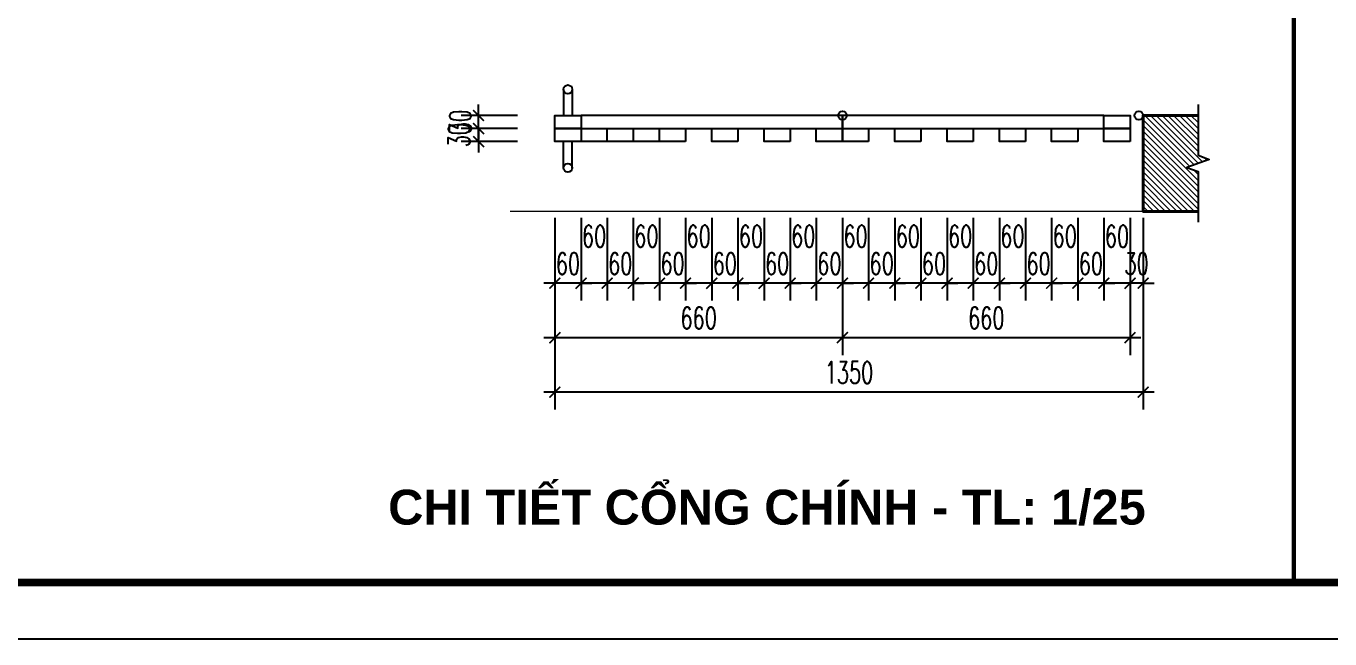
# Model space of a CAD drawing. Header units: millimetres. Extents: x -229618 to 2906, y -178063 to 96806.
# Drawn here: x -140418 to -134434, y -78701 to -75888 of the extents above; entities that cross this region are included whole.
import ezdxf
from ezdxf.enums import TextEntityAlignment as Align

# ---------------------------------------------------------------- set-up
doc = ezdxf.new("R2010")
doc.units = ezdxf.units.MM
doc.header["$LTSCALE"] = 200
doc.header["$MEASUREMENT"] = 0
doc.header["$PDMODE"] = 3
doc.header["$PDSIZE"] = 50
doc.linetypes.add('DASHED2', pattern=[0.375, 0.25, -0.125])
doc.layers.get('0').update_dxf_attribs({"color": 95, "linetype": 'CONTINUOUS'})
doc.layers.get('DEFPOINTS').update_dxf_attribs({"linetype": 'CONTINUOUS'})
for name, color, linetype, lineweight in [('cat', 1, 'CONTINUOUS', 40), ('hatch', 250, 'CONTINUOUS', 5), ('khuat', 8, 'DASHED2', 15), ('thay', 7, 'CONTINUOUS', 18)]:
    doc.layers.add(name, color=color, linetype=linetype, lineweight=lineweight)
for name, color, linetype in [('CUA', 145, 'CONTINUOUS'), ('DIM', 251, 'CONTINUOUS'), ('KHUNGTEN', 7, 'CONTINUOUS'), ('NETTHAY', 252, 'CONTINUOUS'), ('TEXT', 33, 'CONTINUOUS')]:
    doc.layers.add(name, color=color, linetype=linetype)
doc.layers.add('in', color=203, linetype='CONTINUOUS', lineweight=5, plot=False)
doc.styles.add('Aria H B iso', font='Vharialb_0.ttf')
doc.styles.add('Scale', font='vnsimli.shx', dxfattribs={"width": 0.65, "bigfont": 'bigfont.shx'})
doc.dimstyles.new('Scale', dxfattribs={"dimscale": 75, "dimtxt": 2, "dimasz": 1, "dimexe": 1.6, "dimexo": 0, "dimgap": 0.8, "dimtad": 1, "dimdec": 0, "dimzin": 0, "dimdsep": 46, "dimtxsty": 'Scale', "dimblk": 'ARCHTICK', "dimcen": 0.1, "dimdle": 1, "dimclrd": 256, "dimclre": 256, "dimclrt": 3, "dimadec": 0, "dimazin": 0, "dimtfac": 1, "dimtdec": 0, "dimtix": 1, "dimtmove": 2, "dimatfit": 3, "dimldrblk": 'ARCHTICK', "dimfxl": 0, "dimtolj": 1, "dimtzin": 0, "dimarcsym": 0})

# ---------------------------------------------------------------- blocks, each defined once
blk = doc.blocks.new('KhungA3')
at = {"layer": 'DEFPOINTS', "color": 8}
blk.add_lwpolyline([(-3.74, 3.81), (416.31, 3.81), (416.31, 300.81), (-3.74, 300.81)], close=True, dxfattribs=at)
at = {"layer": 'KHUNGTEN', "color": 4, "const_width": 0.724}
blk.add_lwpolyline([(7.54, 8.99), (411.13, 8.99), (411.13, 295.64), (7.54, 295.64)], close=True, dxfattribs=at)
blk = doc.blocks.new('_ArchTick')
at = {"color": 0, "linetype": 'ByBlock', "const_width": 0.15}
blk.add_lwpolyline([(-0.5, -0.5), (0.5, 0.5)], dxfattribs=at)
blk = doc.blocks.new('*D1628')
at = {"layer": 'DEFPOINTS', "color": 0, "linetype": 'Continuous'}
for p in [(-135351.6, -76768.3), (-135291.6, -76768.3), (-135351.6, -77068.1)]:
    blk.add_point(p, dxfattribs=at)
at = {"layer": 'DIM', "linetype": 'Continuous', "lineweight": -2}
for p, q in [((-135351.6, -76768.3), (-135351.6, -77148.1)), ((-135291.6, -76768.3), (-135291.6, -77148.1)), ((-135351.6, -77068.1), (-135401.6, -77068.1)), ((-135291.6, -77068.1), (-135351.6, -77068.1)), ((-135291.6, -77068.1), (-135241.6, -77068.1))]:
    blk.add_line(p, q, dxfattribs=at)
at = {"layer": 'DIM', "linetype": 'Continuous', "lineweight": -2, "xscale": 50, "yscale": 50, "zscale": 50}
blk.add_blockref('_ArchTick', (-135351.6, -77068.1), dxfattribs=at)
at = {"layer": 'DIM', "linetype": 'Continuous', "lineweight": -2, "xscale": 50, "yscale": 50, "zscale": 50, "rotation": 180}
blk.add_blockref('_ArchTick', (-135291.6, -77068.1), dxfattribs=at)
at = {"layer": 'DIM', "color": 3, "linetype": 'Continuous', "insert": (-135321.6, -76978.1), "char_height": 100, "attachment_point": 5, "style": 'Scale'}
blk.add_mtext('\\A1;30', dxfattribs=at)
blk = doc.blocks.new('*D1629')
at = {"layer": 'DEFPOINTS', "color": 0, "linetype": 'Continuous'}
for p in [(-135471.6, -76768.3), (-135351.6, -76768.3), (-135471.6, -77068.1)]:
    blk.add_point(p, dxfattribs=at)
at = {"layer": 'DIM', "linetype": 'Continuous', "lineweight": -2}
for p, q in [((-135471.6, -76768.3), (-135471.6, -77148.1)), ((-135351.6, -76768.3), (-135351.6, -77148.1)), ((-135301.6, -77068.1), (-135521.6, -77068.1))]:
    blk.add_line(p, q, dxfattribs=at)
at = {"layer": 'DIM', "linetype": 'Continuous', "lineweight": -2, "xscale": 50, "yscale": 50, "zscale": 50, "rotation": 180}
blk.add_blockref('_ArchTick', (-135471.6, -77068.1), dxfattribs=at)
at = {"layer": 'DIM', "linetype": 'Continuous', "lineweight": -2, "xscale": 50, "yscale": 50, "zscale": 50}
blk.add_blockref('_ArchTick', (-135351.6, -77068.1), dxfattribs=at)
at = {"layer": 'DIM', "color": 3, "linetype": 'Continuous', "insert": (-135411.6, -76852.5), "char_height": 100, "attachment_point": 5, "style": 'Scale'}
blk.add_mtext('\\A1;60', dxfattribs=at)
blk = doc.blocks.new('*D1630')
at = {"layer": 'DEFPOINTS', "color": 0, "linetype": 'Continuous'}
for p in [(-135591.6, -76768.3), (-135471.6, -76768.3), (-135591.6, -77068.1)]:
    blk.add_point(p, dxfattribs=at)
at = {"layer": 'DIM', "linetype": 'Continuous', "lineweight": -2}
for p, q in [((-135591.6, -76768.3), (-135591.6, -77148.1)), ((-135471.6, -76768.3), (-135471.6, -77148.1)), ((-135591.6, -77068.1), (-135641.6, -77068.1)), ((-135471.6, -77068.1), (-135591.6, -77068.1)), ((-135471.6, -77068.1), (-135421.6, -77068.1))]:
    blk.add_line(p, q, dxfattribs=at)
at = {"layer": 'DIM', "linetype": 'Continuous', "lineweight": -2, "xscale": 50, "yscale": 50, "zscale": 50}
blk.add_blockref('_ArchTick', (-135591.6, -77068.1), dxfattribs=at)
at = {"layer": 'DIM', "linetype": 'Continuous', "lineweight": -2, "xscale": 50, "yscale": 50, "zscale": 50, "rotation": 180}
blk.add_blockref('_ArchTick', (-135471.6, -77068.1), dxfattribs=at)
at = {"layer": 'DIM', "color": 3, "linetype": 'Continuous', "insert": (-135531.6, -76978.1), "char_height": 100, "attachment_point": 5, "style": 'Scale'}
blk.add_mtext('\\A1;60', dxfattribs=at)
blk = doc.blocks.new('*D1631')
at = {"layer": 'DEFPOINTS', "color": 0, "linetype": 'Continuous'}
for p in [(-135711.6, -76768.3), (-135591.6, -76768.3), (-135711.6, -77068.1)]:
    blk.add_point(p, dxfattribs=at)
at = {"layer": 'DIM', "linetype": 'Continuous', "lineweight": -2}
for p, q in [((-135711.6, -76768.3), (-135711.6, -77148.1)), ((-135591.6, -76768.3), (-135591.6, -77148.1)), ((-135541.6, -77068.1), (-135761.6, -77068.1))]:
    blk.add_line(p, q, dxfattribs=at)
at = {"layer": 'DIM', "linetype": 'Continuous', "lineweight": -2, "xscale": 50, "yscale": 50, "zscale": 50, "rotation": 180}
blk.add_blockref('_ArchTick', (-135711.6, -77068.1), dxfattribs=at)
at = {"layer": 'DIM', "linetype": 'Continuous', "lineweight": -2, "xscale": 50, "yscale": 50, "zscale": 50}
blk.add_blockref('_ArchTick', (-135591.6, -77068.1), dxfattribs=at)
at = {"layer": 'DIM', "color": 3, "linetype": 'Continuous', "insert": (-135651.6, -76852.5), "char_height": 100, "attachment_point": 5, "style": 'Scale'}
blk.add_mtext('\\A1;60', dxfattribs=at)
blk = doc.blocks.new('*D1632')
at = {"layer": 'DEFPOINTS', "color": 0, "linetype": 'Continuous'}
for p in [(-135831.6, -76768.3), (-135711.6, -76768.3), (-135831.6, -77068.1)]:
    blk.add_point(p, dxfattribs=at)
at = {"layer": 'DIM', "linetype": 'Continuous', "lineweight": -2}
for p, q in [((-135831.6, -76768.3), (-135831.6, -77148.1)), ((-135711.6, -76768.3), (-135711.6, -77148.1)), ((-135831.6, -77068.1), (-135881.6, -77068.1)), ((-135711.6, -77068.1), (-135831.6, -77068.1)), ((-135711.6, -77068.1), (-135661.6, -77068.1))]:
    blk.add_line(p, q, dxfattribs=at)
at = {"layer": 'DIM', "linetype": 'Continuous', "lineweight": -2, "xscale": 50, "yscale": 50, "zscale": 50}
blk.add_blockref('_ArchTick', (-135831.6, -77068.1), dxfattribs=at)
at = {"layer": 'DIM', "linetype": 'Continuous', "lineweight": -2, "xscale": 50, "yscale": 50, "zscale": 50, "rotation": 180}
blk.add_blockref('_ArchTick', (-135711.6, -77068.1), dxfattribs=at)
at = {"layer": 'DIM', "color": 3, "linetype": 'Continuous', "insert": (-135771.6, -76978.1), "char_height": 100, "attachment_point": 5, "style": 'Scale'}
blk.add_mtext('\\A1;60', dxfattribs=at)
blk = doc.blocks.new('*D1633')
at = {"layer": 'DEFPOINTS', "color": 0, "linetype": 'Continuous'}
for p in [(-135951.6, -76768.3), (-135831.6, -76768.3), (-135951.6, -77068.1)]:
    blk.add_point(p, dxfattribs=at)
at = {"layer": 'DIM', "linetype": 'Continuous', "lineweight": -2}
for p, q in [((-135951.6, -76768.3), (-135951.6, -77148.1)), ((-135831.6, -76768.3), (-135831.6, -77148.1)), ((-135781.6, -77068.1), (-136001.6, -77068.1))]:
    blk.add_line(p, q, dxfattribs=at)
at = {"layer": 'DIM', "linetype": 'Continuous', "lineweight": -2, "xscale": 50, "yscale": 50, "zscale": 50, "rotation": 180}
blk.add_blockref('_ArchTick', (-135951.6, -77068.1), dxfattribs=at)
at = {"layer": 'DIM', "linetype": 'Continuous', "lineweight": -2, "xscale": 50, "yscale": 50, "zscale": 50}
blk.add_blockref('_ArchTick', (-135831.6, -77068.1), dxfattribs=at)
at = {"layer": 'DIM', "color": 3, "linetype": 'Continuous', "insert": (-135891.6, -76852.5), "char_height": 100, "attachment_point": 5, "style": 'Scale'}
blk.add_mtext('\\A1;60', dxfattribs=at)
blk = doc.blocks.new('*D1634')
at = {"layer": 'DEFPOINTS', "color": 0, "linetype": 'Continuous'}
for p in [(-136071.6, -76768.3), (-135951.6, -76768.3), (-136071.6, -77068.1)]:
    blk.add_point(p, dxfattribs=at)
at = {"layer": 'DIM', "linetype": 'Continuous', "lineweight": -2}
for p, q in [((-136071.6, -76768.3), (-136071.6, -77148.1)), ((-135951.6, -76768.3), (-135951.6, -77148.1)), ((-136071.6, -77068.1), (-136121.6, -77068.1)), ((-135951.6, -77068.1), (-136071.6, -77068.1)), ((-135951.6, -77068.1), (-135901.6, -77068.1))]:
    blk.add_line(p, q, dxfattribs=at)
at = {"layer": 'DIM', "linetype": 'Continuous', "lineweight": -2, "xscale": 50, "yscale": 50, "zscale": 50}
blk.add_blockref('_ArchTick', (-136071.6, -77068.1), dxfattribs=at)
at = {"layer": 'DIM', "linetype": 'Continuous', "lineweight": -2, "xscale": 50, "yscale": 50, "zscale": 50, "rotation": 180}
blk.add_blockref('_ArchTick', (-135951.6, -77068.1), dxfattribs=at)
at = {"layer": 'DIM', "color": 3, "linetype": 'Continuous', "insert": (-136011.6, -76978.1), "char_height": 100, "attachment_point": 5, "style": 'Scale'}
blk.add_mtext('\\A1;60', dxfattribs=at)
blk = doc.blocks.new('*D1635')
at = {"layer": 'DEFPOINTS', "color": 0, "linetype": 'Continuous'}
for p in [(-136191.6, -76768.3), (-136071.6, -76768.3), (-136191.6, -77068.1)]:
    blk.add_point(p, dxfattribs=at)
at = {"layer": 'DIM', "linetype": 'Continuous', "lineweight": -2}
for p, q in [((-136191.6, -76768.3), (-136191.6, -77148.1)), ((-136071.6, -76768.3), (-136071.6, -77148.1)), ((-136021.6, -77068.1), (-136241.6, -77068.1))]:
    blk.add_line(p, q, dxfattribs=at)
at = {"layer": 'DIM', "linetype": 'Continuous', "lineweight": -2, "xscale": 50, "yscale": 50, "zscale": 50, "rotation": 180}
blk.add_blockref('_ArchTick', (-136191.6, -77068.1), dxfattribs=at)
at = {"layer": 'DIM', "linetype": 'Continuous', "lineweight": -2, "xscale": 50, "yscale": 50, "zscale": 50}
blk.add_blockref('_ArchTick', (-136071.6, -77068.1), dxfattribs=at)
at = {"layer": 'DIM', "color": 3, "linetype": 'Continuous', "insert": (-136131.6, -76852.5), "char_height": 100, "attachment_point": 5, "style": 'Scale'}
blk.add_mtext('\\A1;60', dxfattribs=at)
blk = doc.blocks.new('*D1636')
at = {"layer": 'DEFPOINTS', "color": 0, "linetype": 'Continuous'}
for p in [(-136311.6, -76768.3), (-136191.6, -76768.3), (-136311.6, -77068.1)]:
    blk.add_point(p, dxfattribs=at)
at = {"layer": 'DIM', "linetype": 'Continuous', "lineweight": -2}
for p, q in [((-136311.6, -76768.3), (-136311.6, -77148.1)), ((-136191.6, -76768.3), (-136191.6, -77148.1)), ((-136311.6, -77068.1), (-136361.6, -77068.1)), ((-136191.6, -77068.1), (-136311.6, -77068.1)), ((-136191.6, -77068.1), (-136141.6, -77068.1))]:
    blk.add_line(p, q, dxfattribs=at)
at = {"layer": 'DIM', "linetype": 'Continuous', "lineweight": -2, "xscale": 50, "yscale": 50, "zscale": 50}
blk.add_blockref('_ArchTick', (-136311.6, -77068.1), dxfattribs=at)
at = {"layer": 'DIM', "linetype": 'Continuous', "lineweight": -2, "xscale": 50, "yscale": 50, "zscale": 50, "rotation": 180}
blk.add_blockref('_ArchTick', (-136191.6, -77068.1), dxfattribs=at)
at = {"layer": 'DIM', "color": 3, "linetype": 'Continuous', "insert": (-136251.6, -76978.1), "char_height": 100, "attachment_point": 5, "style": 'Scale'}
blk.add_mtext('\\A1;60', dxfattribs=at)
blk = doc.blocks.new('*D1637')
at = {"layer": 'DEFPOINTS', "color": 0, "linetype": 'Continuous'}
for p in [(-136431.6, -76768.3), (-136311.6, -76768.3), (-136431.6, -77068.1)]:
    blk.add_point(p, dxfattribs=at)
at = {"layer": 'DIM', "linetype": 'Continuous', "lineweight": -2}
for p, q in [((-136431.6, -76768.3), (-136431.6, -77148.1)), ((-136311.6, -76768.3), (-136311.6, -77148.1)), ((-136261.6, -77068.1), (-136481.6, -77068.1))]:
    blk.add_line(p, q, dxfattribs=at)
at = {"layer": 'DIM', "linetype": 'Continuous', "lineweight": -2, "xscale": 50, "yscale": 50, "zscale": 50, "rotation": 180}
blk.add_blockref('_ArchTick', (-136431.6, -77068.1), dxfattribs=at)
at = {"layer": 'DIM', "linetype": 'Continuous', "lineweight": -2, "xscale": 50, "yscale": 50, "zscale": 50}
blk.add_blockref('_ArchTick', (-136311.6, -77068.1), dxfattribs=at)
at = {"layer": 'DIM', "color": 3, "linetype": 'Continuous', "insert": (-136371.6, -76852.5), "char_height": 100, "attachment_point": 5, "style": 'Scale'}
blk.add_mtext('\\A1;60', dxfattribs=at)
blk = doc.blocks.new('*D1638')
at = {"layer": 'DEFPOINTS', "color": 0, "linetype": 'Continuous'}
for p in [(-136551.6, -76768.3), (-136431.6, -76768.3), (-136551.6, -77068.1)]:
    blk.add_point(p, dxfattribs=at)
at = {"layer": 'DIM', "linetype": 'Continuous', "lineweight": -2}
for p, q in [((-136551.6, -76768.3), (-136551.6, -77148.1)), ((-136431.6, -76768.3), (-136431.6, -77148.1)), ((-136551.6, -77068.1), (-136601.6, -77068.1)), ((-136431.6, -77068.1), (-136551.6, -77068.1)), ((-136431.6, -77068.1), (-136381.6, -77068.1))]:
    blk.add_line(p, q, dxfattribs=at)
at = {"layer": 'DIM', "linetype": 'Continuous', "lineweight": -2, "xscale": 50, "yscale": 50, "zscale": 50}
blk.add_blockref('_ArchTick', (-136551.6, -77068.1), dxfattribs=at)
at = {"layer": 'DIM', "linetype": 'Continuous', "lineweight": -2, "xscale": 50, "yscale": 50, "zscale": 50, "rotation": 180}
blk.add_blockref('_ArchTick', (-136431.6, -77068.1), dxfattribs=at)
at = {"layer": 'DIM', "color": 3, "linetype": 'Continuous', "insert": (-136491.6, -76978.1), "char_height": 100, "attachment_point": 5, "style": 'Scale'}
blk.add_mtext('\\A1;60', dxfattribs=at)
blk = doc.blocks.new('*D1639')
at = {"layer": 'DEFPOINTS', "color": 0, "linetype": 'Continuous'}
for p in [(-136671.6, -76768.3), (-136551.6, -76768.3), (-136671.6, -77068.1)]:
    blk.add_point(p, dxfattribs=at)
at = {"layer": 'DIM', "linetype": 'Continuous', "lineweight": -2}
for p, q in [((-136671.6, -76768.3), (-136671.6, -77148.1)), ((-136551.6, -76768.3), (-136551.6, -77148.1)), ((-136501.6, -77068.1), (-136721.6, -77068.1))]:
    blk.add_line(p, q, dxfattribs=at)
at = {"layer": 'DIM', "linetype": 'Continuous', "lineweight": -2, "xscale": 50, "yscale": 50, "zscale": 50, "rotation": 180}
blk.add_blockref('_ArchTick', (-136671.6, -77068.1), dxfattribs=at)
at = {"layer": 'DIM', "linetype": 'Continuous', "lineweight": -2, "xscale": 50, "yscale": 50, "zscale": 50}
blk.add_blockref('_ArchTick', (-136551.6, -77068.1), dxfattribs=at)
at = {"layer": 'DIM', "color": 3, "linetype": 'Continuous', "insert": (-136611.6, -76852.5), "char_height": 100, "attachment_point": 5, "style": 'Scale'}
blk.add_mtext('\\A1;60', dxfattribs=at)
blk = doc.blocks.new('*D1640')
at = {"layer": 'DEFPOINTS', "color": 0, "linetype": 'Continuous'}
for p in [(-136791.6, -76768.3), (-136671.6, -76768.3), (-136791.6, -77068.1)]:
    blk.add_point(p, dxfattribs=at)
at = {"layer": 'DIM', "linetype": 'Continuous', "lineweight": -2}
for p, q in [((-136791.6, -76768.3), (-136791.6, -77148.1)), ((-136671.6, -76768.3), (-136671.6, -77148.1)), ((-136791.6, -77068.1), (-136841.6, -77068.1)), ((-136671.6, -77068.1), (-136791.6, -77068.1)), ((-136671.6, -77068.1), (-136621.6, -77068.1))]:
    blk.add_line(p, q, dxfattribs=at)
at = {"layer": 'DIM', "linetype": 'Continuous', "lineweight": -2, "xscale": 50, "yscale": 50, "zscale": 50}
blk.add_blockref('_ArchTick', (-136791.6, -77068.1), dxfattribs=at)
at = {"layer": 'DIM', "linetype": 'Continuous', "lineweight": -2, "xscale": 50, "yscale": 50, "zscale": 50, "rotation": 180}
blk.add_blockref('_ArchTick', (-136671.6, -77068.1), dxfattribs=at)
at = {"layer": 'DIM', "color": 3, "linetype": 'Continuous', "insert": (-136731.6, -76978.1), "char_height": 100, "attachment_point": 5, "style": 'Scale'}
blk.add_mtext('\\A1;60', dxfattribs=at)
blk = doc.blocks.new('*D1641')
at = {"layer": 'DEFPOINTS', "color": 0, "linetype": 'Continuous'}
for p in [(-136911.6, -76768.3), (-136791.6, -76768.3), (-136911.6, -77068.1)]:
    blk.add_point(p, dxfattribs=at)
at = {"layer": 'DIM', "linetype": 'Continuous', "lineweight": -2}
for p, q in [((-136911.6, -76768.3), (-136911.6, -77148.1)), ((-136791.6, -76768.3), (-136791.6, -77148.1)), ((-136741.6, -77068.1), (-136961.6, -77068.1))]:
    blk.add_line(p, q, dxfattribs=at)
at = {"layer": 'DIM', "linetype": 'Continuous', "lineweight": -2, "xscale": 50, "yscale": 50, "zscale": 50, "rotation": 180}
blk.add_blockref('_ArchTick', (-136911.6, -77068.1), dxfattribs=at)
at = {"layer": 'DIM', "linetype": 'Continuous', "lineweight": -2, "xscale": 50, "yscale": 50, "zscale": 50}
blk.add_blockref('_ArchTick', (-136791.6, -77068.1), dxfattribs=at)
at = {"layer": 'DIM', "color": 3, "linetype": 'Continuous', "insert": (-136851.6, -76852.5), "char_height": 100, "attachment_point": 5, "style": 'Scale'}
blk.add_mtext('\\A1;60', dxfattribs=at)
blk = doc.blocks.new('*D1642')
at = {"layer": 'DEFPOINTS', "color": 0, "linetype": 'Continuous'}
for p in [(-137031.6, -76768.3), (-136911.6, -76768.3), (-137031.6, -77068.1)]:
    blk.add_point(p, dxfattribs=at)
at = {"layer": 'DIM', "linetype": 'Continuous', "lineweight": -2}
for p, q in [((-137031.6, -76768.3), (-137031.6, -77148.1)), ((-136911.6, -76768.3), (-136911.6, -77148.1)), ((-137031.6, -77068.1), (-137081.6, -77068.1)), ((-136911.6, -77068.1), (-137031.6, -77068.1)), ((-136911.6, -77068.1), (-136861.6, -77068.1))]:
    blk.add_line(p, q, dxfattribs=at)
at = {"layer": 'DIM', "linetype": 'Continuous', "lineweight": -2, "xscale": 50, "yscale": 50, "zscale": 50}
blk.add_blockref('_ArchTick', (-137031.6, -77068.1), dxfattribs=at)
at = {"layer": 'DIM', "linetype": 'Continuous', "lineweight": -2, "xscale": 50, "yscale": 50, "zscale": 50, "rotation": 180}
blk.add_blockref('_ArchTick', (-136911.6, -77068.1), dxfattribs=at)
at = {"layer": 'DIM', "color": 3, "linetype": 'Continuous', "insert": (-136971.6, -76978.1), "char_height": 100, "attachment_point": 5, "style": 'Scale'}
blk.add_mtext('\\A1;60', dxfattribs=at)
blk = doc.blocks.new('*D1643')
at = {"layer": 'DEFPOINTS', "color": 0, "linetype": 'Continuous'}
for p in [(-137151.6, -76768.3), (-137031.6, -76768.3), (-137151.6, -77068.1)]:
    blk.add_point(p, dxfattribs=at)
at = {"layer": 'DIM', "linetype": 'Continuous', "lineweight": -2}
for p, q in [((-137151.6, -76768.3), (-137151.6, -77148.1)), ((-137031.6, -76768.3), (-137031.6, -77148.1)), ((-136981.6, -77068.1), (-137201.6, -77068.1))]:
    blk.add_line(p, q, dxfattribs=at)
at = {"layer": 'DIM', "linetype": 'Continuous', "lineweight": -2, "xscale": 50, "yscale": 50, "zscale": 50, "rotation": 180}
blk.add_blockref('_ArchTick', (-137151.6, -77068.1), dxfattribs=at)
at = {"layer": 'DIM', "linetype": 'Continuous', "lineweight": -2, "xscale": 50, "yscale": 50, "zscale": 50}
blk.add_blockref('_ArchTick', (-137031.6, -77068.1), dxfattribs=at)
at = {"layer": 'DIM', "color": 3, "linetype": 'Continuous', "insert": (-137091.6, -76852.5), "char_height": 100, "attachment_point": 5, "style": 'Scale'}
blk.add_mtext('\\A1;60', dxfattribs=at)
blk = doc.blocks.new('*D1644')
at = {"layer": 'DEFPOINTS', "color": 0, "linetype": 'Continuous'}
for p in [(-137271.6, -76768.3), (-137151.6, -76768.3), (-137271.6, -77068.1)]:
    blk.add_point(p, dxfattribs=at)
at = {"layer": 'DIM', "linetype": 'Continuous', "lineweight": -2}
for p, q in [((-137271.6, -76768.3), (-137271.6, -77148.1)), ((-137151.6, -76768.3), (-137151.6, -77148.1)), ((-137271.6, -77068.1), (-137321.6, -77068.1)), ((-137151.6, -77068.1), (-137271.6, -77068.1)), ((-137151.6, -77068.1), (-137101.6, -77068.1))]:
    blk.add_line(p, q, dxfattribs=at)
at = {"layer": 'DIM', "linetype": 'Continuous', "lineweight": -2, "xscale": 50, "yscale": 50, "zscale": 50}
blk.add_blockref('_ArchTick', (-137271.6, -77068.1), dxfattribs=at)
at = {"layer": 'DIM', "linetype": 'Continuous', "lineweight": -2, "xscale": 50, "yscale": 50, "zscale": 50, "rotation": 180}
blk.add_blockref('_ArchTick', (-137151.6, -77068.1), dxfattribs=at)
at = {"layer": 'DIM', "color": 3, "linetype": 'Continuous', "insert": (-137211.6, -76978.1), "char_height": 100, "attachment_point": 5, "style": 'Scale'}
blk.add_mtext('\\A1;60', dxfattribs=at)
blk = doc.blocks.new('*D1645')
at = {"layer": 'DEFPOINTS', "color": 0, "linetype": 'Continuous'}
for p in [(-137391.6, -76768.3), (-137271.6, -76768.3), (-137391.6, -77068.1)]:
    blk.add_point(p, dxfattribs=at)
at = {"layer": 'DIM', "linetype": 'Continuous', "lineweight": -2}
for p, q in [((-137391.6, -76768.3), (-137391.6, -77148.1)), ((-137271.6, -76768.3), (-137271.6, -77148.1)), ((-137221.6, -77068.1), (-137441.6, -77068.1))]:
    blk.add_line(p, q, dxfattribs=at)
at = {"layer": 'DIM', "linetype": 'Continuous', "lineweight": -2, "xscale": 50, "yscale": 50, "zscale": 50, "rotation": 180}
blk.add_blockref('_ArchTick', (-137391.6, -77068.1), dxfattribs=at)
at = {"layer": 'DIM', "linetype": 'Continuous', "lineweight": -2, "xscale": 50, "yscale": 50, "zscale": 50}
blk.add_blockref('_ArchTick', (-137271.6, -77068.1), dxfattribs=at)
at = {"layer": 'DIM', "color": 3, "linetype": 'Continuous', "insert": (-137331.6, -76852.5), "char_height": 100, "attachment_point": 5, "style": 'Scale'}
blk.add_mtext('\\A1;60', dxfattribs=at)
blk = doc.blocks.new('*D1646')
at = {"layer": 'DEFPOINTS', "color": 0, "linetype": 'Continuous'}
for p in [(-137511.6, -76768.3), (-137391.6, -76768.3), (-137511.6, -77068.1)]:
    blk.add_point(p, dxfattribs=at)
at = {"layer": 'DIM', "linetype": 'Continuous', "lineweight": -2}
for p, q in [((-137511.6, -76768.3), (-137511.6, -77148.1)), ((-137391.6, -76768.3), (-137391.6, -77148.1)), ((-137511.6, -77068.1), (-137561.6, -77068.1)), ((-137391.6, -77068.1), (-137511.6, -77068.1)), ((-137391.6, -77068.1), (-137341.6, -77068.1))]:
    blk.add_line(p, q, dxfattribs=at)
at = {"layer": 'DIM', "linetype": 'Continuous', "lineweight": -2, "xscale": 50, "yscale": 50, "zscale": 50}
blk.add_blockref('_ArchTick', (-137511.6, -77068.1), dxfattribs=at)
at = {"layer": 'DIM', "linetype": 'Continuous', "lineweight": -2, "xscale": 50, "yscale": 50, "zscale": 50, "rotation": 180}
blk.add_blockref('_ArchTick', (-137391.6, -77068.1), dxfattribs=at)
at = {"layer": 'DIM', "color": 3, "linetype": 'Continuous', "insert": (-137451.6, -76978.1), "char_height": 100, "attachment_point": 5, "style": 'Scale'}
blk.add_mtext('\\A1;60', dxfattribs=at)
blk = doc.blocks.new('*D1647')
at = {"layer": 'DEFPOINTS', "color": 0, "linetype": 'Continuous'}
for p in [(-137631.6, -76768.3), (-137511.6, -76768.3), (-137631.6, -77068.1)]:
    blk.add_point(p, dxfattribs=at)
at = {"layer": 'DIM', "linetype": 'Continuous', "lineweight": -2}
for p, q in [((-137631.6, -76768.3), (-137631.6, -77148.1)), ((-137511.6, -76768.3), (-137511.6, -77148.1)), ((-137461.6, -77068.1), (-137681.6, -77068.1))]:
    blk.add_line(p, q, dxfattribs=at)
at = {"layer": 'DIM', "linetype": 'Continuous', "lineweight": -2, "xscale": 50, "yscale": 50, "zscale": 50, "rotation": 180}
blk.add_blockref('_ArchTick', (-137631.6, -77068.1), dxfattribs=at)
at = {"layer": 'DIM', "linetype": 'Continuous', "lineweight": -2, "xscale": 50, "yscale": 50, "zscale": 50}
blk.add_blockref('_ArchTick', (-137511.6, -77068.1), dxfattribs=at)
at = {"layer": 'DIM', "color": 3, "linetype": 'Continuous', "insert": (-137571.6, -76852.5), "char_height": 100, "attachment_point": 5, "style": 'Scale'}
blk.add_mtext('\\A1;60', dxfattribs=at)
blk = doc.blocks.new('*D1648')
at = {"layer": 'DEFPOINTS', "color": 0, "linetype": 'Continuous'}
for p in [(-137751.6, -76768.3), (-137631.6, -76768.3), (-137751.6, -77068.1)]:
    blk.add_point(p, dxfattribs=at)
at = {"layer": 'DIM', "linetype": 'Continuous', "lineweight": -2}
for p, q in [((-137751.6, -76768.3), (-137751.6, -77148.1)), ((-137631.6, -76768.3), (-137631.6, -77148.1)), ((-137751.6, -77068.1), (-137801.6, -77068.1)), ((-137631.6, -77068.1), (-137751.6, -77068.1)), ((-137631.6, -77068.1), (-137581.6, -77068.1))]:
    blk.add_line(p, q, dxfattribs=at)
at = {"layer": 'DIM', "linetype": 'Continuous', "lineweight": -2, "xscale": 50, "yscale": 50, "zscale": 50}
blk.add_blockref('_ArchTick', (-137751.6, -77068.1), dxfattribs=at)
at = {"layer": 'DIM', "linetype": 'Continuous', "lineweight": -2, "xscale": 50, "yscale": 50, "zscale": 50, "rotation": 180}
blk.add_blockref('_ArchTick', (-137631.6, -77068.1), dxfattribs=at)
at = {"layer": 'DIM', "color": 3, "linetype": 'Continuous', "insert": (-137691.6, -76978.1), "char_height": 100, "attachment_point": 5, "style": 'Scale'}
blk.add_mtext('\\A1;60', dxfattribs=at)
blk = doc.blocks.new('*D1649')
at = {"layer": 'DEFPOINTS', "color": 0, "linetype": 'Continuous'}
for p in [(-137871.6, -76768.3), (-137751.6, -76768.3), (-137871.6, -77068.1)]:
    blk.add_point(p, dxfattribs=at)
at = {"layer": 'DIM', "linetype": 'Continuous', "lineweight": -2}
for p, q in [((-137871.6, -76768.3), (-137871.6, -77148.1)), ((-137751.6, -76768.3), (-137751.6, -77148.1)), ((-137701.6, -77068.1), (-137921.6, -77068.1))]:
    blk.add_line(p, q, dxfattribs=at)
at = {"layer": 'DIM', "linetype": 'Continuous', "lineweight": -2, "xscale": 50, "yscale": 50, "zscale": 50, "rotation": 180}
blk.add_blockref('_ArchTick', (-137871.6, -77068.1), dxfattribs=at)
at = {"layer": 'DIM', "linetype": 'Continuous', "lineweight": -2, "xscale": 50, "yscale": 50, "zscale": 50}
blk.add_blockref('_ArchTick', (-137751.6, -77068.1), dxfattribs=at)
at = {"layer": 'DIM', "color": 3, "linetype": 'Continuous', "insert": (-137811.6, -76852.5), "char_height": 100, "attachment_point": 5, "style": 'Scale'}
blk.add_mtext('\\A1;60', dxfattribs=at)
blk = doc.blocks.new('*D1650')
at = {"layer": 'DEFPOINTS', "color": 0, "linetype": 'Continuous'}
for p in [(-137991.6, -76768.3), (-137871.6, -76768.3), (-137991.6, -77068.1)]:
    blk.add_point(p, dxfattribs=at)
at = {"layer": 'DIM', "linetype": 'Continuous', "lineweight": -2}
for p, q in [((-137991.6, -76768.3), (-137991.6, -77148.1)), ((-137871.6, -76768.3), (-137871.6, -77148.1)), ((-137991.6, -77068.1), (-138041.6, -77068.1)), ((-137871.6, -77068.1), (-137991.6, -77068.1)), ((-137871.6, -77068.1), (-137821.6, -77068.1))]:
    blk.add_line(p, q, dxfattribs=at)
at = {"layer": 'DIM', "linetype": 'Continuous', "lineweight": -2, "xscale": 50, "yscale": 50, "zscale": 50}
blk.add_blockref('_ArchTick', (-137991.6, -77068.1), dxfattribs=at)
at = {"layer": 'DIM', "linetype": 'Continuous', "lineweight": -2, "xscale": 50, "yscale": 50, "zscale": 50, "rotation": 180}
blk.add_blockref('_ArchTick', (-137871.6, -77068.1), dxfattribs=at)
at = {"layer": 'DIM', "color": 3, "linetype": 'Continuous', "insert": (-137931.6, -76978.1), "char_height": 100, "attachment_point": 5, "style": 'Scale'}
blk.add_mtext('\\A1;60', dxfattribs=at)
blk = doc.blocks.new('*D1651')
at = {"layer": 'DEFPOINTS', "color": 0, "linetype": 'Continuous'}
for p in [(-136671.6, -76768.3), (-135351.6, -76768.3), (-136671.6, -77318.1)]:
    blk.add_point(p, dxfattribs=at)
at = {"layer": 'DIM', "linetype": 'Continuous', "lineweight": -2}
for p, q in [((-136671.6, -76768.3), (-136671.6, -77398.1)), ((-135351.6, -76768.3), (-135351.6, -77398.1)), ((-135301.6, -77318.1), (-136721.6, -77318.1))]:
    blk.add_line(p, q, dxfattribs=at)
at = {"layer": 'DIM', "linetype": 'Continuous', "lineweight": -2, "xscale": 50, "yscale": 50, "zscale": 50, "rotation": 180}
blk.add_blockref('_ArchTick', (-136671.6, -77318.1), dxfattribs=at)
at = {"layer": 'DIM', "linetype": 'Continuous', "lineweight": -2, "xscale": 50, "yscale": 50, "zscale": 50}
blk.add_blockref('_ArchTick', (-135351.6, -77318.1), dxfattribs=at)
at = {"layer": 'DIM', "color": 3, "linetype": 'Continuous', "insert": (-136011.6, -77228.1), "char_height": 100, "attachment_point": 5, "style": 'Scale'}
blk.add_mtext('\\A1;660', dxfattribs=at)
blk = doc.blocks.new('*D1652')
at = {"layer": 'DEFPOINTS', "color": 0, "linetype": 'Continuous'}
for p in [(-136671.6, -76768.3), (-137991.6, -76877.3), (-137991.6, -77318.1)]:
    blk.add_point(p, dxfattribs=at)
at = {"layer": 'DIM', "linetype": 'Continuous', "lineweight": -2}
for p, q in [((-136671.6, -76768.3), (-136671.6, -77398.1)), ((-137991.6, -76877.3), (-137991.6, -77398.1)), ((-136621.6, -77318.1), (-138041.6, -77318.1))]:
    blk.add_line(p, q, dxfattribs=at)
at = {"layer": 'DIM', "linetype": 'Continuous', "lineweight": -2, "xscale": 50, "yscale": 50, "zscale": 50, "rotation": 180}
blk.add_blockref('_ArchTick', (-137991.6, -77318.1), dxfattribs=at)
at = {"layer": 'DIM', "linetype": 'Continuous', "lineweight": -2, "xscale": 50, "yscale": 50, "zscale": 50}
blk.add_blockref('_ArchTick', (-136671.6, -77318.1), dxfattribs=at)
at = {"layer": 'DIM', "color": 3, "linetype": 'Continuous', "insert": (-137331.6, -77228.1), "char_height": 100, "attachment_point": 5, "style": 'Scale'}
blk.add_mtext('\\A1;660', dxfattribs=at)
blk = doc.blocks.new('*D1653')
at = {"layer": 'DEFPOINTS', "color": 0, "linetype": 'Continuous'}
for p in [(-135291.6, -76768.3), (-137991.6, -77186.8), (-137991.6, -77568.1)]:
    blk.add_point(p, dxfattribs=at)
at = {"layer": 'DIM', "linetype": 'Continuous', "lineweight": -2}
for p, q in [((-135291.6, -76768.3), (-135291.6, -77648.1)), ((-137991.6, -77186.8), (-137991.6, -77648.1)), ((-135241.6, -77568.1), (-138041.6, -77568.1))]:
    blk.add_line(p, q, dxfattribs=at)
at = {"layer": 'DIM', "linetype": 'Continuous', "lineweight": -2, "xscale": 50, "yscale": 50, "zscale": 50, "rotation": 180}
blk.add_blockref('_ArchTick', (-137991.6, -77568.1), dxfattribs=at)
at = {"layer": 'DIM', "linetype": 'Continuous', "lineweight": -2, "xscale": 50, "yscale": 50, "zscale": 50}
blk.add_blockref('_ArchTick', (-135291.6, -77568.1), dxfattribs=at)
at = {"layer": 'DIM', "color": 3, "linetype": 'Continuous', "insert": (-136641.6, -77478.1), "char_height": 100, "attachment_point": 5, "style": 'Scale'}
blk.add_mtext('\\A1;1350', dxfattribs=at)
blk = doc.blocks.new('*D1688')
at = {"layer": 'DEFPOINTS', "color": 0, "linetype": 'Continuous'}
for p in [(-138341.6, -76358.6), (-138162.7, -76358.6), (-138162.7, -76418.6)]:
    blk.add_point(p, dxfattribs=at)
at = {"layer": 'DIM', "linetype": 'Continuous', "lineweight": -2}
for p, q in [((-138341.6, -76358.6), (-138341.6, -76308.6)), ((-138162.7, -76358.6), (-138421.6, -76358.6)), ((-138341.6, -76418.6), (-138341.6, -76358.6)), ((-138162.7, -76418.6), (-138421.6, -76418.6)), ((-138341.6, -76418.6), (-138341.6, -76468.6))]:
    blk.add_line(p, q, dxfattribs=at)
at = {"layer": 'DIM', "linetype": 'Continuous', "lineweight": -2, "xscale": 50, "yscale": 50, "zscale": 50}
for p, rotation in [((-138341.6, -76358.6), 270), ((-138341.6, -76418.6), 90)]:
    blk.add_blockref('_ArchTick', p, dxfattribs=dict(at, rotation=rotation))
at = {"layer": 'DIM', "color": 3, "linetype": 'Continuous', "insert": (-138431.6, -76388.6), "char_height": 100, "attachment_point": 5, "rotation": 90, "style": 'Scale'}
blk.add_mtext('\\A1;30', dxfattribs=at)
blk = doc.blocks.new('*D1689')
at = {"layer": 'DEFPOINTS', "color": 0, "linetype": 'Continuous'}
for p in [(-138341.6, -76298.6), (-138162.7, -76298.6), (-138162.7, -76358.6)]:
    blk.add_point(p, dxfattribs=at)
at = {"layer": 'DIM', "linetype": 'Continuous', "lineweight": -2}
for p, q in [((-138341.6, -76298.6), (-138341.6, -76248.6)), ((-138162.7, -76298.6), (-138421.6, -76298.6)), ((-138341.6, -76358.6), (-138341.6, -76298.6)), ((-138162.7, -76358.6), (-138421.6, -76358.6)), ((-138341.6, -76358.6), (-138341.6, -76408.6))]:
    blk.add_line(p, q, dxfattribs=at)
at = {"layer": 'DIM', "linetype": 'Continuous', "lineweight": -2, "xscale": 50, "yscale": 50, "zscale": 50}
for p, rotation in [((-138341.6, -76298.6), 270), ((-138341.6, -76358.6), 90)]:
    blk.add_blockref('_ArchTick', p, dxfattribs=dict(at, rotation=rotation))
at = {"layer": 'DIM', "color": 3, "linetype": 'Continuous', "insert": (-138425.1, -76328.6), "char_height": 100, "attachment_point": 5, "rotation": 90, "style": 'Scale'}
blk.add_mtext('\\A1;30', dxfattribs=at)

msp = doc.modelspace()

# ---------------------------------------------------------------- hatches: boundary and pattern name
at = {"layer": 'hatch'}
h = msp.add_hatch(dxfattribs=at)
h.set_pattern_fill('ANSI31', color=256, scale=150, style=0)
h.set_pattern_definition([(135, (-38895.189, 6033.422), (13.2582521, 13.2582521), [])])
h.paths.add_polyline_path([(-135291.6, -76298.6), (-135039.7, -76298.6), (-135039.7, -76481.1), (-134988.2, -76499.9), (-135091.2, -76537.4), (-135039.7, -76556.1), (-135039.7, -76738.6), (-135291.6, -76738.6)])

# ---------------------------------------------------------------- linework, layer by layer
at = {"layer": 'cat'}
msp.add_lwpolyline([(-135039.7, -76298.6), (-135291.6, -76298.6), (-135291.6, -76738.6), (-135039.7, -76738.6)], dxfattribs=at)
at = {"layer": 'CUA'}
for p, q in [((-137951.6, -76178.6), (-137951.6, -76298.6)), ((-137911.6, -76178.6), (-137911.6, -76298.6)), ((-137951.6, -76538.6), (-137951.6, -76418.6)), ((-137911.6, -76538.6), (-137911.6, -76418.6)), ((-137511.6, -76418.6), (-137871.6, -76418.6))]:
    msp.add_line(p, q, dxfattribs=at)
for points in [[(-136671.6, -76298.6), (-137871.6, -76298.6), (-137871.6, -76358.6), (-136671.6, -76358.6)], [(-135471.6, -76298.6), (-136671.6, -76298.6), (-136671.6, -76358.6), (-135471.6, -76358.6)]]:
    msp.add_lwpolyline(points, close=True, dxfattribs=at)
for centre in [(-137931.6, -76178.6), (-136671.6, -76298.6), (-135311.6, -76298.6), (-137931.6, -76538.6)]:
    msp.add_circle(centre, 20, dxfattribs=at)
at = {"layer": 'DIM', "linetype": 'Continuous'}
msp.add_lwpolyline([(-135039.7, -76248.6), (-135039.7, -76481.1), (-134988.2, -76499.9), (-135091.2, -76537.4), (-135039.7, -76556.1), (-135039.7, -76788.6)], dxfattribs=at)
at = {"layer": 'in'}
msp.add_lwpolyline([(-147428.7, -63850.5), (-126426.6, -63850.5), (-126426.6, -78700.5), (-147428.7, -78700.5)], close=True, dxfattribs=at)
at = {"layer": 'khuat', "color": 5, "ltscale": 2, "const_width": 20}
msp.add_lwpolyline([(-134600.3, -70861), (-134600.3, -78441.8)], dxfattribs=at)
at = {"layer": 'NETTHAY'}
for points in [[(-137871.6, -76358.6), (-137991.6, -76358.6), (-137991.6, -76298.6), (-137871.6, -76298.6)], [(-135351.6, -76358.6), (-135471.6, -76358.6), (-135471.6, -76298.6), (-135351.6, -76298.6)], [(-137871.6, -76418.6), (-137991.6, -76418.6), (-137991.6, -76358.6), (-137871.6, -76358.6)], [(-137631.6, -76418.6), (-137751.6, -76418.6), (-137751.6, -76358.6), (-137631.6, -76358.6)], [(-137391.6, -76418.6), (-137511.6, -76418.6), (-137511.6, -76358.6), (-137391.6, -76358.6)], [(-137151.6, -76418.6), (-137271.6, -76418.6), (-137271.6, -76358.6), (-137151.6, -76358.6)], [(-136911.6, -76418.6), (-137031.6, -76418.6), (-137031.6, -76358.6), (-136911.6, -76358.6)], [(-136671.6, -76418.6), (-136791.6, -76418.6), (-136791.6, -76358.6), (-136671.6, -76358.6)], [(-136551.6, -76418.6), (-136671.6, -76418.6), (-136671.6, -76358.6), (-136551.6, -76358.6)], [(-136311.6, -76418.6), (-136431.6, -76418.6), (-136431.6, -76358.6), (-136311.6, -76358.6)], [(-136071.6, -76418.6), (-136191.6, -76418.6), (-136191.6, -76358.6), (-136071.6, -76358.6)], [(-135831.6, -76418.6), (-135951.6, -76418.6), (-135951.6, -76358.6), (-135831.6, -76358.6)], [(-135591.6, -76418.6), (-135711.6, -76418.6), (-135711.6, -76358.6), (-135591.6, -76358.6)], [(-135351.6, -76418.6), (-135471.6, -76418.6), (-135471.6, -76358.6), (-135351.6, -76358.6)]]:
    msp.add_lwpolyline(points, close=True, dxfattribs=at)
at = {"layer": 'thay'}
for p, q in [((-135471.6, -76358.6), (-136071.6, -76358.6)), ((-135771.6, -76358.6), (-136071.6, -76358.6)), ((-135291.6, -76738.6), (-138197.3, -76738.6))]:
    msp.add_line(p, q, dxfattribs=at)

# ---------------------------------------------------------------- block references
at = {"layer": 'thay', "xscale": 50, "yscale": 50, "zscale": 50.00000000000006}
msp.add_blockref('KhungA3', (-147241.8, -78891.2), dxfattribs=at)

# ---------------------------------------------------------------- texts
at = {"layer": 'TEXT', "style": 'Aria H B iso'}
msp.add_text('chi tiÕt cæng chÝnh - tl: 1/25', height=160, dxfattribs=at).set_placement((-137018.1, -78175.8), align=Align.CENTER)

# ---------------------------------------------------------------- dimensions: what is measured, and where the dimension line sits
at = {"layer": 'DIM', "linetype": 'Continuous'}
for base, p1, p2, angle, picture, middle in [((-138341.6, -76298.6), (-138162.7, -76358.6), (-138162.7, -76298.6), 90, '*D1689', (-138425.1, -76328.6)), ((-137871.6, -77068.1), (-137751.6, -76768.3), (-137871.6, -76768.3), 180, '*D1649', (-137811.6, -76852.5)), ((-137631.6, -77068.1), (-137511.6, -76768.3), (-137631.6, -76768.3), 180, '*D1647', (-137571.6, -76852.5)), ((-137391.6, -77068.1), (-137271.6, -76768.3), (-137391.6, -76768.3), 180, '*D1645', (-137331.6, -76852.5)), ((-137151.6, -77068.1), (-137031.6, -76768.3), (-137151.6, -76768.3), 180, '*D1643', (-137091.6, -76852.5)), ((-136911.6, -77068.1), (-136791.6, -76768.3), (-136911.6, -76768.3), 180, '*D1641', (-136851.6, -76852.5)), ((-136671.6, -77068.1), (-136551.6, -76768.3), (-136671.6, -76768.3), 180, '*D1639', (-136611.6, -76852.5)), ((-136431.6, -77068.1), (-136311.6, -76768.3), (-136431.6, -76768.3), 180, '*D1637', (-136371.6, -76852.5)), ((-136191.6, -77068.1), (-136071.6, -76768.3), (-136191.6, -76768.3), 180, '*D1635', (-136131.6, -76852.5)), ((-135951.6, -77068.1), (-135831.6, -76768.3), (-135951.6, -76768.3), 180, '*D1633', (-135891.6, -76852.5)), ((-135711.6, -77068.1), (-135591.6, -76768.3), (-135711.6, -76768.3), 180, '*D1631', (-135651.6, -76852.5)), ((-135471.6, -77068.1), (-135351.6, -76768.3), (-135471.6, -76768.3), 180, '*D1629', (-135411.6, -76852.5))]:
    dim = msp.add_linear_dim(base=base, p1=p1, p2=p2, angle=angle, dimstyle='Scale', override={"dimscale": 50, "dimlfac": 0.5}, dxfattribs=at)
    dim.commit()
    dim.dimension.update_dxf_attribs({"geometry": picture, "text_midpoint": middle, "dimtype": 160})
for base, p1, p2, angle, picture, middle in [((-138341.6, -76358.6), (-138162.7, -76418.6), (-138162.7, -76358.6), 90, '*D1688', (-138431.6, -76388.6)), ((-137991.6, -77068.1), (-137871.6, -76768.3), (-137991.6, -76768.3), 180, '*D1650', (-137931.6, -76978.1)), ((-137991.6, -77318.1), (-136671.6, -76768.3), (-137991.6, -76877.3), 180, '*D1652', (-137331.6, -77228.1)), ((-137991.6, -77568.1), (-135291.6, -76768.3), (-137991.6, -77186.8), 180, '*D1653', (-136641.6, -77478.1)), ((-137751.6, -77068.1), (-137631.6, -76768.3), (-137751.6, -76768.3), 180, '*D1648', (-137691.6, -76978.1)), ((-137511.6, -77068.1), (-137391.6, -76768.3), (-137511.6, -76768.3), 180, '*D1646', (-137451.6, -76978.1)), ((-137271.6, -77068.1), (-137151.6, -76768.3), (-137271.6, -76768.3), 180, '*D1644', (-137211.6, -76978.1)), ((-137031.6, -77068.1), (-136911.6, -76768.3), (-137031.6, -76768.3), 180, '*D1642', (-136971.6, -76978.1)), ((-136791.6, -77068.1), (-136671.6, -76768.3), (-136791.6, -76768.3), 180, '*D1640', (-136731.6, -76978.1)), ((-136671.6, -77318.1), (-135351.6, -76768.3), (-136671.6, -76768.3), 180, '*D1651', (-136011.6, -77228.1)), ((-136551.6, -77068.1), (-136431.6, -76768.3), (-136551.6, -76768.3), 180, '*D1638', (-136491.6, -76978.1)), ((-136311.6, -77068.1), (-136191.6, -76768.3), (-136311.6, -76768.3), 180, '*D1636', (-136251.6, -76978.1)), ((-136071.6, -77068.1), (-135951.6, -76768.3), (-136071.6, -76768.3), 180, '*D1634', (-136011.6, -76978.1)), ((-135831.6, -77068.1), (-135711.6, -76768.3), (-135831.6, -76768.3), 180, '*D1632', (-135771.6, -76978.1)), ((-135591.6, -77068.1), (-135471.6, -76768.3), (-135591.6, -76768.3), 180, '*D1630', (-135531.6, -76978.1)), ((-135351.6, -77068.1), (-135291.6, -76768.3), (-135351.6, -76768.3), 180, '*D1628', (-135321.6, -76978.1))]:
    dim = msp.add_linear_dim(base=base, p1=p1, p2=p2, angle=angle, dimstyle='Scale', override={"dimscale": 50, "dimlfac": 0.5}, dxfattribs=at)
    dim.commit()
    dim.dimension.update_dxf_attribs({"geometry": picture, "text_midpoint": middle})

doc.saveas('drawing.dxf')
